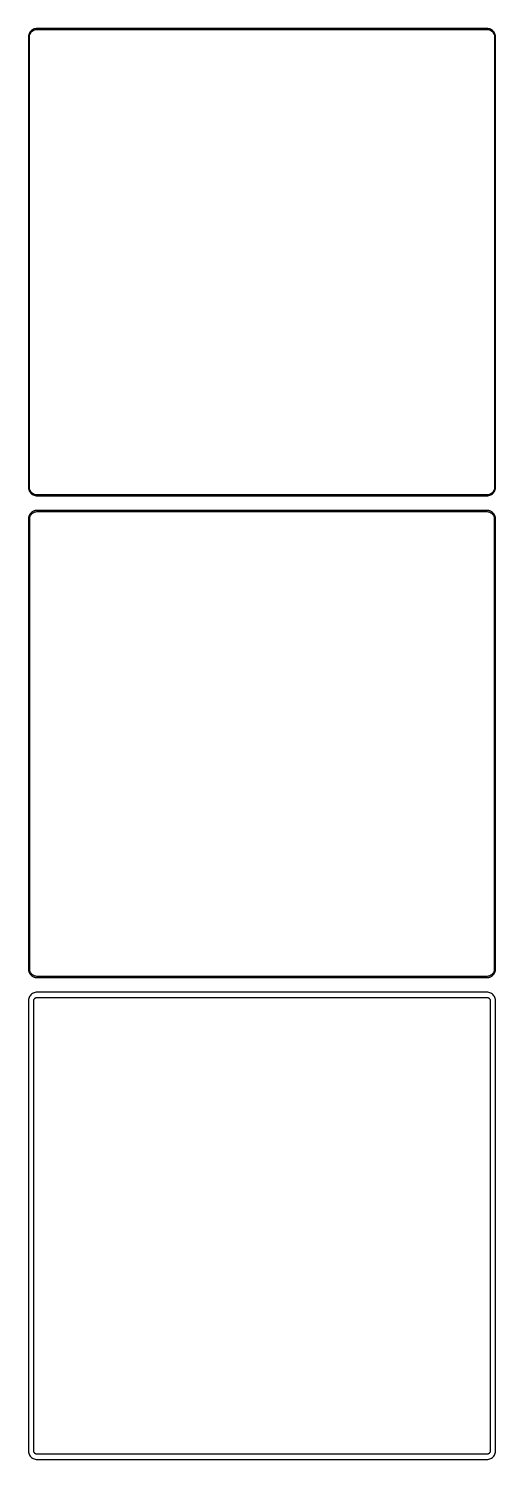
# Model space of a CAD drawing. Header units: metres. Extents: x -142 to 142, y 740 to 1612.
import ezdxf

# ---------------------------------------------------------------- set-up
doc = ezdxf.new("R2010")
doc.units = ezdxf.units.M

msp = doc.modelspace()

# ---------------------------------------------------------------- linework, layer by layer
for p, q in [((-142.461, 1608.13), (-142.5, 1607.5)), ((-142.5, 1607.5), (-142.5, 1332.5)), ((-142.343, 1608.74), (-142.461, 1608.13)), ((-142.149, 1609.34), (-142.343, 1608.74)), ((-141.882, 1609.91), (-142.149, 1609.34)), ((-142, 1607.25), (-141.963, 1607.85)), ((-142, 1332.75), (-142, 1607.25)), ((-141.963, 1607.85), (-141.851, 1608.43)), ((-141.545, 1610.44), (-141.882, 1609.91)), ((-141.851, 1608.43), (-141.666, 1609)), ((-141.666, 1609), (-141.412, 1609.54)), ((-141.145, 1610.92), (-141.545, 1610.44)), ((-141.412, 1609.54), (-141.093, 1610.04)), ((-140.687, 1611.35), (-141.145, 1610.92)), ((-141.093, 1610.04), (-140.713, 1610.5)), ((-140.713, 1610.5), (-140.278, 1610.91)), ((-140.179, 1611.72), (-140.687, 1611.35)), ((-140.278, 1610.91), (-139.795, 1611.26)), ((-139.629, 1612.02), (-140.179, 1611.72)), ((-139.795, 1611.26), (-139.272, 1611.55)), ((-139.045, 1612.26), (-139.629, 1612.02)), ((-139.272, 1611.55), (-138.718, 1611.77)), ((-138.437, 1612.41), (-139.045, 1612.26)), ((-138.718, 1611.77), (-138.14, 1611.92)), ((-137.814, 1612.49), (-138.437, 1612.41)), ((-138.14, 1611.92), (-137.548, 1611.99)), ((137.814, 1612.49), (-137.814, 1612.49)), ((-137.548, 1611.99), (137.548, 1611.99)), ((137.548, 1611.99), (138.14, 1611.92)), ((138.437, 1612.41), (137.814, 1612.49)), ((138.14, 1611.92), (138.718, 1611.77)), ((139.045, 1612.26), (138.437, 1612.41)), ((138.718, 1611.77), (139.272, 1611.55)), ((139.629, 1612.02), (139.045, 1612.26)), ((139.272, 1611.55), (139.795, 1611.26)), ((140.179, 1611.72), (139.629, 1612.02)), ((139.795, 1611.26), (140.278, 1610.91)), ((140.687, 1611.35), (140.179, 1611.72)), ((140.278, 1610.91), (140.713, 1610.5)), ((141.145, 1610.92), (140.687, 1611.35)), ((140.713, 1610.5), (141.093, 1610.04)), ((141.093, 1610.04), (141.412, 1609.54)), ((141.545, 1610.44), (141.145, 1610.92)), ((141.412, 1609.54), (141.666, 1609)), ((141.882, 1609.91), (141.545, 1610.44)), ((141.666, 1609), (141.851, 1608.43)), ((141.851, 1608.43), (141.963, 1607.85)), ((142.149, 1609.34), (141.882, 1609.91)), ((141.963, 1607.85), (142, 1607.25)), ((142, 1607.25), (142, 1332.75)), ((142.343, 1608.74), (142.149, 1609.34)), ((142.461, 1608.13), (142.343, 1608.74)), ((142.5, 1607.5), (142.461, 1608.13)), ((142.5, 1332.5), (142.5, 1607.5)), ((-142.5, 1332.5), (-142.461, 1331.87)), ((-142.461, 1331.87), (-142.343, 1331.26)), ((-142.343, 1331.26), (-142.149, 1330.66)), ((-142.149, 1330.66), (-141.882, 1330.09)), ((-141.963, 1332.15), (-142, 1332.75)), ((-141.851, 1331.57), (-141.963, 1332.15)), ((-141.882, 1330.09), (-141.545, 1329.56)), ((-141.666, 1331), (-141.851, 1331.57)), ((-141.412, 1330.46), (-141.666, 1331)), ((-141.545, 1329.56), (-141.145, 1329.08)), ((-141.093, 1329.96), (-141.412, 1330.46)), ((-141.145, 1329.08), (-140.687, 1328.65)), ((-140.713, 1329.5), (-141.093, 1329.96)), ((-140.278, 1329.09), (-140.713, 1329.5)), ((-140.687, 1328.65), (-140.179, 1328.28)), ((-139.795, 1328.74), (-140.278, 1329.09)), ((-140.179, 1328.28), (-139.629, 1327.98)), ((-139.272, 1328.45), (-139.795, 1328.74)), ((-139.629, 1327.98), (-139.045, 1327.74)), ((-138.718, 1328.23), (-139.272, 1328.45)), ((-139.045, 1327.74), (-138.437, 1327.59)), ((-138.14, 1328.08), (-138.718, 1328.23)), ((-138.437, 1327.59), (-137.814, 1327.51)), ((-137.548, 1328.01), (-138.14, 1328.08)), ((-137.814, 1327.51), (137.814, 1327.51)), ((137.548, 1328.01), (-137.548, 1328.01)), ((138.14, 1328.08), (137.548, 1328.01)), ((137.814, 1327.51), (138.437, 1327.59)), ((138.718, 1328.23), (138.14, 1328.08)), ((138.437, 1327.59), (139.045, 1327.74)), ((139.272, 1328.45), (138.718, 1328.23)), ((139.045, 1327.74), (139.629, 1327.98)), ((139.795, 1328.74), (139.272, 1328.45)), ((139.629, 1327.98), (140.179, 1328.28)), ((140.278, 1329.09), (139.795, 1328.74)), ((140.179, 1328.28), (140.687, 1328.65)), ((140.713, 1329.5), (140.278, 1329.09)), ((140.687, 1328.65), (141.145, 1329.08)), ((141.093, 1329.96), (140.713, 1329.5)), ((141.412, 1330.46), (141.093, 1329.96)), ((141.145, 1329.08), (141.545, 1329.56)), ((141.666, 1331), (141.412, 1330.46)), ((141.545, 1329.56), (141.882, 1330.09)), ((141.851, 1331.57), (141.666, 1331)), ((141.963, 1332.15), (141.851, 1331.57)), ((141.882, 1330.09), (142.149, 1330.66)), ((142, 1332.75), (141.963, 1332.15)), ((142.149, 1330.66), (142.343, 1331.26)), ((142.343, 1331.26), (142.461, 1331.87)), ((142.461, 1331.87), (142.5, 1332.5)), ((-139.045, 1318.26), (-139.629, 1318.02)), ((-138.437, 1318.41), (-139.045, 1318.26)), ((-137.814, 1318.49), (-138.437, 1318.41)), ((137.814, 1318.49), (-137.814, 1318.49)), ((138.437, 1318.41), (137.814, 1318.49)), ((139.045, 1318.26), (138.437, 1318.41)), ((139.629, 1318.02), (139.045, 1318.26)), ((-142.461, 1314.13), (-142.5, 1313.5)), ((-142.5, 1313.5), (-142.5, 1038.5)), ((-142.343, 1314.74), (-142.461, 1314.13)), ((-142.149, 1315.34), (-142.343, 1314.74)), ((-141.882, 1315.91), (-142.149, 1315.34)), ((-141.545, 1316.44), (-141.882, 1315.91)), ((-141.828, 1313.25), (-141.792, 1313.82)), ((-141.828, 1038.75), (-141.828, 1313.25)), ((-141.792, 1313.82), (-141.685, 1314.39)), ((-141.685, 1314.39), (-141.507, 1314.94)), ((-141.145, 1316.92), (-141.545, 1316.44)), ((-141.507, 1314.94), (-141.262, 1315.46)), ((-141.262, 1315.46), (-140.954, 1315.94)), ((-140.687, 1317.35), (-141.145, 1316.92)), ((-140.954, 1315.94), (-140.588, 1316.38)), ((-140.179, 1317.72), (-140.687, 1317.35)), ((-140.588, 1316.38), (-140.168, 1316.78)), ((-139.629, 1318.02), (-140.179, 1317.72)), ((-140.168, 1316.78), (-139.703, 1317.12)), ((-139.703, 1317.12), (-139.199, 1317.39)), ((-139.199, 1317.39), (-138.665, 1317.6)), ((-138.665, 1317.6), (-138.108, 1317.75)), ((-138.108, 1317.75), (-137.537, 1317.82)), ((-137.537, 1317.82), (137.537, 1317.82)), ((137.537, 1317.82), (138.108, 1317.75)), ((138.108, 1317.75), (138.665, 1317.6)), ((138.665, 1317.6), (139.199, 1317.39)), ((139.199, 1317.39), (139.703, 1317.12)), ((140.179, 1317.72), (139.629, 1318.02)), ((139.703, 1317.12), (140.168, 1316.78)), ((140.168, 1316.78), (140.588, 1316.38)), ((140.687, 1317.35), (140.179, 1317.72)), ((140.588, 1316.38), (140.954, 1315.94)), ((141.145, 1316.92), (140.687, 1317.35)), ((140.954, 1315.94), (141.262, 1315.46)), ((141.545, 1316.44), (141.145, 1316.92)), ((141.262, 1315.46), (141.507, 1314.94)), ((141.507, 1314.94), (141.685, 1314.39)), ((141.882, 1315.91), (141.545, 1316.44)), ((141.685, 1314.39), (141.792, 1313.82)), ((141.792, 1313.82), (141.828, 1313.25)), ((141.828, 1313.25), (141.828, 1038.75)), ((142.149, 1315.34), (141.882, 1315.91)), ((142.343, 1314.74), (142.149, 1315.34)), ((142.461, 1314.13), (142.343, 1314.74)), ((142.5, 1313.5), (142.461, 1314.13)), ((142.5, 1038.5), (142.5, 1313.5)), ((-142.5, 1038.5), (-142.461, 1037.87)), ((-142.461, 1037.87), (-142.343, 1037.26)), ((-142.343, 1037.26), (-142.149, 1036.66)), ((-142.149, 1036.66), (-141.882, 1036.09)), ((-141.882, 1036.09), (-141.545, 1035.56)), ((-141.792, 1038.18), (-141.828, 1038.75)), ((-141.685, 1037.61), (-141.792, 1038.18)), ((-141.507, 1037.06), (-141.685, 1037.61)), ((-141.545, 1035.56), (-141.145, 1035.08)), ((-141.262, 1036.54), (-141.507, 1037.06)), ((-140.954, 1036.06), (-141.262, 1036.54)), ((-141.145, 1035.08), (-140.687, 1034.65)), ((-140.588, 1035.62), (-140.954, 1036.06)), ((-140.687, 1034.65), (-140.179, 1034.28)), ((-140.168, 1035.22), (-140.588, 1035.62)), ((-140.179, 1034.28), (-139.629, 1033.98)), ((-139.703, 1034.88), (-140.168, 1035.22)), ((-139.199, 1034.61), (-139.703, 1034.88)), ((-139.629, 1033.98), (-139.045, 1033.74)), ((-138.665, 1034.4), (-139.199, 1034.61)), ((-139.045, 1033.74), (-138.437, 1033.59)), ((-138.108, 1034.25), (-138.665, 1034.4)), ((-138.437, 1033.59), (-137.814, 1033.51)), ((-137.537, 1034.18), (-138.108, 1034.25)), ((-137.814, 1033.51), (137.814, 1033.51)), ((137.537, 1034.18), (-137.537, 1034.18)), ((138.108, 1034.25), (137.537, 1034.18)), ((137.814, 1033.51), (138.437, 1033.59)), ((138.665, 1034.4), (138.108, 1034.25)), ((138.437, 1033.59), (139.045, 1033.74)), ((139.199, 1034.61), (138.665, 1034.4)), ((139.045, 1033.74), (139.629, 1033.98)), ((139.703, 1034.88), (139.199, 1034.61)), ((139.629, 1033.98), (140.179, 1034.28)), ((140.168, 1035.22), (139.703, 1034.88)), ((140.588, 1035.62), (140.168, 1035.22)), ((140.179, 1034.28), (140.687, 1034.65)), ((140.954, 1036.06), (140.588, 1035.62)), ((140.687, 1034.65), (141.145, 1035.08)), ((141.262, 1036.54), (140.954, 1036.06)), ((141.145, 1035.08), (141.545, 1035.56)), ((141.507, 1037.06), (141.262, 1036.54)), ((141.685, 1037.61), (141.507, 1037.06)), ((141.545, 1035.56), (141.882, 1036.09)), ((141.792, 1038.18), (141.685, 1037.61)), ((141.828, 1038.75), (141.792, 1038.18)), ((141.882, 1036.09), (142.149, 1036.66)), ((142.149, 1036.66), (142.343, 1037.26)), ((142.343, 1037.26), (142.461, 1037.87)), ((142.461, 1037.87), (142.5, 1038.5)), ((-141.882, 1021.91), (-142.149, 1021.34)), ((-141.545, 1022.44), (-141.882, 1021.91)), ((-141.145, 1022.92), (-141.545, 1022.44)), ((-140.687, 1023.35), (-141.145, 1022.92)), ((-140.179, 1023.72), (-140.687, 1023.35)), ((-139.629, 1024.02), (-140.179, 1023.72)), ((-139.045, 1024.26), (-139.629, 1024.02)), ((-138.437, 1024.41), (-139.045, 1024.26)), ((-137.814, 1024.49), (-138.437, 1024.41)), ((137.814, 1024.49), (-137.814, 1024.49)), ((138.437, 1024.41), (137.814, 1024.49)), ((139.045, 1024.26), (138.437, 1024.41)), ((139.629, 1024.02), (139.045, 1024.26)), ((140.179, 1023.72), (139.629, 1024.02)), ((140.687, 1023.35), (140.179, 1023.72)), ((141.145, 1022.92), (140.687, 1023.35)), ((141.545, 1022.44), (141.145, 1022.92)), ((141.882, 1021.91), (141.545, 1022.44)), ((142.149, 1021.34), (141.882, 1021.91)), ((-142.461, 1020.13), (-142.5, 1019.5)), ((-142.5, 1019.5), (-142.5, 744.5)), ((-142.343, 1020.74), (-142.461, 1020.13)), ((-142.149, 1021.34), (-142.343, 1020.74)), ((-139.36, 1019.25), (-139.343, 1019.51)), ((-139.36, 744.75), (-139.36, 1019.25)), ((-139.343, 1019.51), (-139.293, 1019.77)), ((-139.293, 1019.77), (-139.211, 1020.03)), ((-139.211, 1020.03), (-139.099, 1020.27)), ((-139.099, 1020.27), (-138.957, 1020.49)), ((-138.957, 1020.49), (-138.788, 1020.69)), ((-138.788, 1020.69), (-138.595, 1020.88)), ((-138.595, 1020.88), (-138.38, 1021.03)), ((-138.38, 1021.03), (-138.148, 1021.16)), ((-138.148, 1021.16), (-137.902, 1021.26)), ((-137.902, 1021.26), (-137.645, 1021.32)), ((-137.645, 1021.32), (-137.382, 1021.36)), ((-137.382, 1021.36), (137.382, 1021.36)), ((137.382, 1021.36), (137.645, 1021.32)), ((137.645, 1021.32), (137.902, 1021.26)), ((137.902, 1021.26), (138.148, 1021.16)), ((138.148, 1021.16), (138.38, 1021.03)), ((138.38, 1021.03), (138.595, 1020.88)), ((138.595, 1020.88), (138.788, 1020.69)), ((138.788, 1020.69), (138.957, 1020.49)), ((138.957, 1020.49), (139.099, 1020.27)), ((139.099, 1020.27), (139.211, 1020.03)), ((139.211, 1020.03), (139.293, 1019.77)), ((139.293, 1019.77), (139.343, 1019.51)), ((139.343, 1019.51), (139.36, 1019.25)), ((139.36, 1019.25), (139.36, 744.75)), ((142.343, 1020.74), (142.149, 1021.34)), ((142.461, 1020.13), (142.343, 1020.74)), ((142.5, 1019.5), (142.461, 1020.13)), ((142.5, 744.5), (142.5, 1019.5)), ((-142.5, 744.5), (-142.461, 743.873)), ((-142.461, 743.873), (-142.343, 743.257)), ((-142.343, 743.257), (-142.149, 742.659)), ((-142.149, 742.659), (-141.882, 742.091)), ((-141.882, 742.091), (-141.545, 741.561)), ((-139.343, 744.486), (-139.36, 744.75)), ((-139.293, 744.225), (-139.343, 744.486)), ((-139.211, 743.973), (-139.293, 744.225)), ((-139.099, 743.734), (-139.211, 743.973)), ((-138.957, 743.51), (-139.099, 743.734)), ((-138.788, 743.306), (-138.957, 743.51)), ((-138.595, 743.124), (-138.788, 743.306)), ((-138.38, 742.969), (-138.595, 743.124)), ((-138.148, 742.841), (-138.38, 742.969)), ((-137.902, 742.744), (-138.148, 742.841)), ((-137.645, 742.678), (-137.902, 742.744)), ((-137.382, 742.645), (-137.645, 742.678)), ((137.382, 742.645), (-137.382, 742.645)), ((137.645, 742.678), (137.382, 742.645)), ((137.902, 742.744), (137.645, 742.678)), ((138.148, 742.841), (137.902, 742.744)), ((138.38, 742.969), (138.148, 742.841)), ((138.595, 743.124), (138.38, 742.969)), ((138.788, 743.306), (138.595, 743.124)), ((138.957, 743.51), (138.788, 743.306)), ((139.099, 743.734), (138.957, 743.51)), ((139.211, 743.973), (139.099, 743.734)), ((139.293, 744.225), (139.211, 743.973)), ((139.343, 744.486), (139.293, 744.225)), ((139.36, 744.75), (139.343, 744.486)), ((141.545, 741.561), (141.882, 742.091)), ((141.882, 742.091), (142.149, 742.659)), ((142.149, 742.659), (142.343, 743.257)), ((142.343, 743.257), (142.461, 743.873)), ((142.461, 743.873), (142.5, 744.5)), ((-141.545, 741.561), (-141.145, 741.077)), ((-141.145, 741.077), (-140.687, 740.647)), ((-140.687, 740.647), (-140.179, 740.278)), ((-140.179, 740.278), (-139.629, 739.976)), ((-139.629, 739.976), (-139.045, 739.745)), ((-139.045, 739.745), (-138.437, 739.589)), ((-138.437, 739.589), (-137.814, 739.51)), ((-137.814, 739.51), (137.814, 739.51)), ((137.814, 739.51), (138.437, 739.589)), ((138.437, 739.589), (139.045, 739.745)), ((139.045, 739.745), (139.629, 739.976)), ((139.629, 739.976), (140.179, 740.278)), ((140.179, 740.278), (140.687, 740.647)), ((140.687, 740.647), (141.145, 741.077)), ((141.145, 741.077), (141.545, 741.561))]:
    msp.add_line(p, q)

doc.saveas('drawing.dxf')
